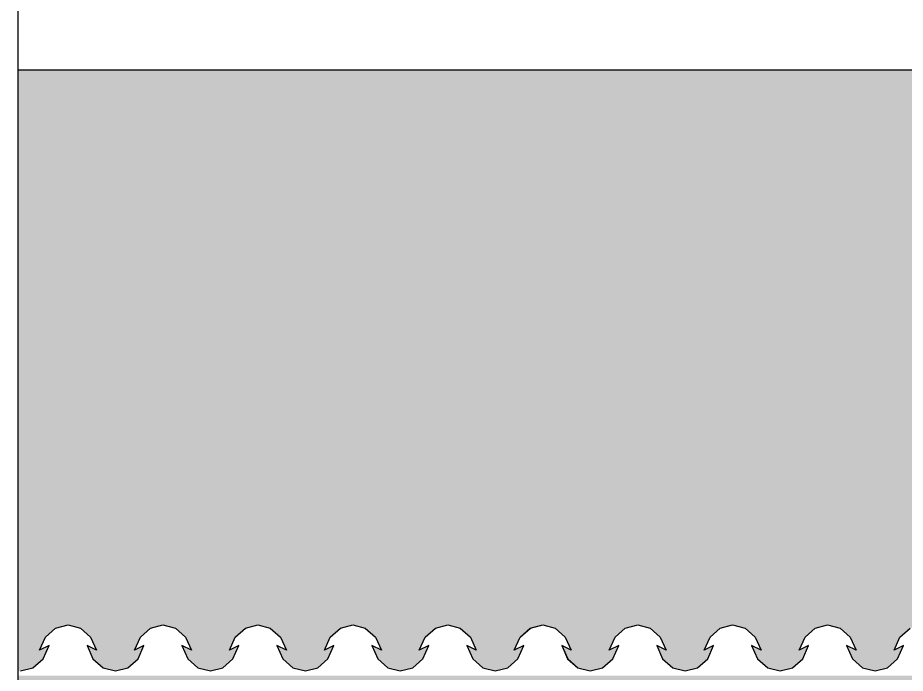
# Model space of a CAD drawing. Header units: millimetres. Extents: x 128 to 761, y 122 to 191.
# Drawn here: x 203.484 to 205.288, y 183.139 to 184.471 of the extents above; entities that cross this region are included whole.
import ezdxf

# ---------------------------------------------------------------- set-up
doc = ezdxf.new("R2010")
doc.units = ezdxf.units.MM
for name, color, linetype in [('CAIXILHOS', 7, 'Continuous'), ('LINVISTA', 1, 'Continuous'), ('PAREDE', 6, 'Continuous')]:
    doc.layers.add(name, color=color, linetype=linetype)

# ---------------------------------------------------------------- blocks, each defined once
blk = doc.blocks.new('TELHAVISTA')
at = {"layer": 'LINVISTA', "color": 2}
blk.add_lwpolyline([(-0.1969, 0.0096), (-0.1716, 0.0161), (-0.1511, 0.0344), (-0.139, 0.0611), (-0.1583, 0.0514), (-0.1462, 0.0781), (-0.1257, 0.0964), (-0.1004, 0.1029), (-0.0752, 0.0964), (-0.0546, 0.0781), (-0.0426, 0.0514), (-0.0618, 0.0611), (-0.0498, 0.0344), (-0.0292, 0.0161), (-0.004, 0.0096), (0.0213, 0.0161), (0.0419, 0.0344), (0.0539, 0.0611), (0.0346, 0.0514), (0.0467, 0.0781), (0.0673, 0.0964), (0.0925, 0.1029), (0.1178, 0.0964), (0.1383, 0.0781), (0.1504, 0.0514), (0.1311, 0.0611), (0.1432, 0.0344), (0.1637, 0.0161), (0.189, 0.0096), (0.2142, 0.0161), (0.2348, 0.0344), (0.2469, 0.0611), (0.2276, 0.0514), (0.2396, 0.0781), (0.2602, 0.0964), (0.2855, 0.1029), (0.3107, 0.0964), (0.3313, 0.0781), (0.3433, 0.0514), (0.3241, 0.0611), (0.3361, 0.0344), (0.3567, 0.0161), (0.3819, 0.0096), (0.4072, 0.0161), (0.4277, 0.0344), (0.4398, 0.0611), (0.4205, 0.0514), (0.4326, 0.0781), (0.4531, 0.0964), (0.4784, 0.1029), (0.5037, 0.0964), (0.5242, 0.0781), (0.5363, 0.0514), (0.517, 0.0611), (0.529, 0.0344), (0.5496, 0.0161), (0.5749, 0.0096), (0.6001, 0.0161), (0.6207, 0.0344), (0.6327, 0.0611), (0.6135, 0.0514), (0.6255, 0.0781), (0.6461, 0.0964), (0.6713, 0.1029), (0.6966, 0.0964), (0.7172, 0.0781), (0.7292, 0.0514), (0.7099, 0.0611), (0.722, 0.0344), (0.7425, 0.0161), (0.7678, 0.0096), (0.7931, 0.0161), (0.8136, 0.0344), (0.8257, 0.0611), (0.8064, 0.0514), (0.8185, 0.0781), (0.839, 0.0964), (0.8643, 0.1029), (0.8895, 0.0964), (0.9101, 0.0781), (0.9221, 0.0514), (0.9029, 0.0611), (0.9149, 0.0344), (0.9355, 0.0161), (0.9607, 0.0096)], dxfattribs=at)

msp = doc.modelspace()

# ---------------------------------------------------------------- hatches: boundary and pattern name
h = msp.add_hatch()
h.set_pattern_fill('CONCBLOC', color=8, scale=0.2, style=0)
h.set_pattern_definition([(0, (-207.03534, -54.49034), (0.1, 0.1), [0.192, -0.008]), (0, (-207.03534, -54.39834), (0.1, 0.1), [0.192, -0.008]), (90, (-207.03534, -54.49034), (-0.1, 0.1), [0.092, -0.108]), (90, (-207.04334, -54.49034), (-0.1, 0.1), [0.092, -0.108])])
h.paths.add_polyline_path([(209.5656, 184.364), (203.4842, 184.364), (203.4842, 183.1426), (203.5151, 183.1505), (203.5357, 183.1688), (203.5477, 183.1955), (203.5284, 183.1858), (203.5405, 183.2125), (203.5611, 183.2308), (203.5863, 183.2373), (203.6116, 183.2308), (203.6321, 183.2125), (203.6442, 183.1858), (203.6249, 183.1955), (203.637, 183.1688), (203.6575, 183.1505), (203.6828, 183.144), (203.708, 183.1505), (203.7286, 183.1688), (203.7407, 183.1955), (203.7214, 183.1858), (203.7334, 183.2125), (203.754, 183.2308), (203.7793, 183.2373), (203.8045, 183.2308), (203.8251, 183.2125), (203.8371, 183.1858), (203.8179, 183.1955), (203.8299, 183.1688), (203.8505, 183.1505), (203.8757, 183.144), (203.901, 183.1505), (203.9215, 183.1688), (203.9336, 183.1955), (203.9143, 183.1858), (203.9264, 183.2125), (203.9469, 183.2308), (203.9722, 183.2373), (203.9974, 183.2308), (204.018, 183.2125), (204.0301, 183.1858), (204.0108, 183.1955), (204.0228, 183.1688), (204.0434, 183.1505), (204.0687, 183.144), (204.0939, 183.1505), (204.1145, 183.1688), (204.1265, 183.1955), (204.1073, 183.1858), (204.1193, 183.2125), (204.1399, 183.2308), (204.1651, 183.2373), (204.1904, 183.2308), (204.211, 183.2125), (204.223, 183.1858), (204.2037, 183.1955), (204.2158, 183.1688), (204.2363, 183.1505), (204.2616, 183.144), (204.2869, 183.1505), (204.3074, 183.1688), (204.3195, 183.1955), (204.3002, 183.1858), (204.3122, 183.2125), (204.3328, 183.2308), (204.3581, 183.2373), (204.3833, 183.2308), (204.4039, 183.2125), (204.4159, 183.1858), (204.3967, 183.1955), (204.4087, 183.1688), (204.4293, 183.1505), (204.4545, 183.144), (204.4798, 183.1505), (204.5004, 183.1688), (204.5124, 183.1955), (204.4931, 183.1858), (204.5052, 183.2125), (204.5258, 183.2308), (204.551, 183.2373), (204.5763, 183.2308), (204.5968, 183.2125), (204.6089, 183.1858), (204.5896, 183.1955), (204.6017, 183.1688), (204.6222, 183.1505), (204.6475, 183.144), (204.6727, 183.1505), (204.6933, 183.1688), (204.7053, 183.1955), (204.6861, 183.1858), (204.6981, 183.2125), (204.7187, 183.2308), (204.7439, 183.2373), (204.7692, 183.2308), (204.7898, 183.2125), (204.8018, 183.1858), (204.7825, 183.1955), (204.7946, 183.1688), (204.8152, 183.1505), (204.8404, 183.144), (204.8657, 183.1505), (204.8862, 183.1688), (204.8983, 183.1955), (204.879, 183.1858), (204.8911, 183.2125), (204.9116, 183.2308), (204.9369, 183.2373), (204.9621, 183.2308), (204.9827, 183.2125), (204.9948, 183.1858), (204.9755, 183.1955), (204.9875, 183.1688), (205.0081, 183.1505), (205.0334, 183.144), (205.0586, 183.1505), (205.0792, 183.1688), (205.0912, 183.1955), (205.072, 183.1858), (205.084, 183.2125), (205.1046, 183.2308), (205.1298, 183.2373), (205.1551, 183.2308), (205.1756, 183.2125), (205.1877, 183.1858), (205.1684, 183.1955), (205.1805, 183.1688), (205.201, 183.1505), (205.2263, 183.144), (205.2515, 183.1505), (205.2721, 183.1688), (205.2842, 183.1955), (205.2649, 183.1858), (205.2769, 183.2125), (205.2975, 183.2308), (205.3228, 183.2373), (205.348, 183.2308), (205.3686, 183.2125), (205.3806, 183.1858), (205.3614, 183.1955), (205.3734, 183.1688), (205.394, 183.1505), (205.4192, 183.144), (205.4445, 183.1505), (205.4593, 183.1637, -0.37667), (205.5792, 183.2454, -0.25436), (205.6642, 183.1908), (205.7747, 183.149, -0.026205), (205.7862, 183.1482, -0.25822), (205.8719, 183.0923), (206.0705, 183.0151, -0.026057), (206.0819, 183.0143, -0.258037), (206.1675, 182.9584), (206.3698, 182.8798, -0.041829), (206.3884, 182.8785, -0.243107), (206.4721, 182.8244), (206.694, 182.7483, -0.195635), (206.7631, 182.7015), (206.7465, 182.6904, 0.734754), (206.5804, 182.6415), (206.5604, 182.6419, -0.471363), (206.694, 182.7483), (206.4721, 182.8244, 0.767649), (206.2693, 182.7707), (206.2595, 182.7764, -0.015397), (206.2602, 182.7832), (205.9891, 182.9169, 0.029288), (205.9885, 182.9066), (205.9585, 182.9071, -0.028687), (205.9594, 182.9197), (205.6934, 183.0508, 0.029375), (205.6929, 183.0405), (205.6628, 183.041, -0.028431), (205.6637, 183.0535), (205.4864, 183.1479, 0.038473), (205.4859, 183.1344), (203.4842, 183.1344), (203.4842, 183.0344), (205.4693, 183.0344), (206.3545, 182.6217), (206.5911, 182.6217), (206.5911, 182.4217), (205.7911, 182.4217), (205.7911, 181.8144), (205.8911, 181.8144), (205.8911, 181.7444), (205.7911, 181.7444), (205.7911, 181.5744), (205.7911, 179.2877), (205.7911, 179.1836), (205.8911, 179.1836), (205.8911, 179.1136), (205.8411, 179.1136), (205.8411, 179.0217), (209.5656, 179.0217)])
h.paths.add_polyline_path([(205.3911, 181.7444), (205.2911, 181.7444), (205.2911, 181.8136), (203.4842, 181.8136), (203.4842, 179.1217), (204.0626, 179.1217), (204.0626, 181.3136), (204.0626, 181.5136), (204.0326, 181.5136), (204.0326, 181.5236), (205.1926, 181.5236), (205.1926, 181.5136), (205.1626, 181.5136), (205.1626, 181.3136), (205.1626, 179.1217), (205.2911, 179.1217), (205.2911, 179.1836), (205.3911, 179.1836), (205.3911, 179.3536)], flags=16)
h.paths.add_polyline_path([(205.2226, 181.5636), (205.2226, 181.5436), (204.0026, 181.5436), (204.0026, 181.5636)], flags=0)

# ---------------------------------------------------------------- linework, layer by layer
at = {"layer": 'CAIXILHOS', "color": 8}
msp.add_line((209.5656, 184.364), (203.4842, 184.364), dxfattribs=at)
at = {"layer": 'LINVISTA', "color": 2}
for p, q in [((204.5258, 183.2308), (204.551, 183.2373)), ((204.551, 183.2373), (204.5763, 183.2308)), ((204.7187, 183.2308), (204.7439, 183.2373)), ((204.7439, 183.2373), (204.7692, 183.2308)), ((204.9116, 183.2308), (204.9369, 183.2373)), ((204.9369, 183.2373), (204.9621, 183.2308)), ((205.1046, 183.2308), (205.1298, 183.2373)), ((205.1298, 183.2373), (205.1551, 183.2308)), ((204.5052, 183.2125), (204.5258, 183.2308)), ((204.5763, 183.2308), (204.5968, 183.2125)), ((204.6981, 183.2125), (204.7187, 183.2308)), ((204.7692, 183.2308), (204.7898, 183.2125)), ((204.8911, 183.2125), (204.9116, 183.2308)), ((204.9621, 183.2308), (204.9827, 183.2125)), ((205.084, 183.2125), (205.1046, 183.2308)), ((205.1551, 183.2308), (205.1756, 183.2125)), ((205.2769, 183.2125), (205.2975, 183.2308)), ((204.4931, 183.1858), (204.5052, 183.2125)), ((204.5968, 183.2125), (204.6089, 183.1858)), ((204.6861, 183.1858), (204.6981, 183.2125)), ((204.7898, 183.2125), (204.8018, 183.1858)), ((204.879, 183.1858), (204.8911, 183.2125)), ((204.9827, 183.2125), (204.9948, 183.1858)), ((205.072, 183.1858), (205.084, 183.2125)), ((205.1756, 183.2125), (205.1877, 183.1858)), ((205.2649, 183.1858), (205.2769, 183.2125)), ((204.5124, 183.1955), (204.4931, 183.1858)), ((204.5004, 183.1688), (204.5124, 183.1955)), ((204.6089, 183.1858), (204.5896, 183.1955)), ((204.5896, 183.1955), (204.6017, 183.1688)), ((204.7053, 183.1955), (204.6861, 183.1858)), ((204.6933, 183.1688), (204.7053, 183.1955)), ((204.8018, 183.1858), (204.7825, 183.1955)), ((204.7825, 183.1955), (204.7946, 183.1688)), ((204.8983, 183.1955), (204.879, 183.1858)), ((204.8862, 183.1688), (204.8983, 183.1955)), ((204.9948, 183.1858), (204.9755, 183.1955)), ((204.9755, 183.1955), (204.9875, 183.1688)), ((205.0912, 183.1955), (205.072, 183.1858)), ((205.0792, 183.1688), (205.0912, 183.1955)), ((205.1877, 183.1858), (205.1684, 183.1955)), ((205.1684, 183.1955), (205.1805, 183.1688)), ((205.2842, 183.1955), (205.2649, 183.1858)), ((205.2721, 183.1688), (205.2842, 183.1955)), ((204.4798, 183.1505), (204.5004, 183.1688)), ((204.6017, 183.1688), (204.6222, 183.1505)), ((204.6727, 183.1505), (204.6933, 183.1688)), ((204.7946, 183.1688), (204.8152, 183.1505)), ((204.8657, 183.1505), (204.8862, 183.1688)), ((204.9875, 183.1688), (205.0081, 183.1505)), ((205.0586, 183.1505), (205.0792, 183.1688)), ((205.1805, 183.1688), (205.201, 183.1505)), ((205.2515, 183.1505), (205.2721, 183.1688)), ((204.4545, 183.144), (204.4798, 183.1505)), ((204.6222, 183.1505), (204.6475, 183.144)), ((204.6475, 183.144), (204.6727, 183.1505)), ((204.8152, 183.1505), (204.8404, 183.144)), ((204.8404, 183.144), (204.8657, 183.1505)), ((205.0081, 183.1505), (205.0334, 183.144)), ((205.0334, 183.144), (205.0586, 183.1505)), ((205.201, 183.1505), (205.2263, 183.144)), ((205.2263, 183.144), (205.2515, 183.1505))]:
    msp.add_line(p, q, dxfattribs=at)
at = {"layer": 'PAREDE'}
msp.add_line((203.4842, 189.5826), (203.4842, 179.1217), dxfattribs=at)

# ---------------------------------------------------------------- block references
msp.add_blockref('TELHAVISTA', (203.6867, 183.1344))

doc.saveas('drawing.dxf')
